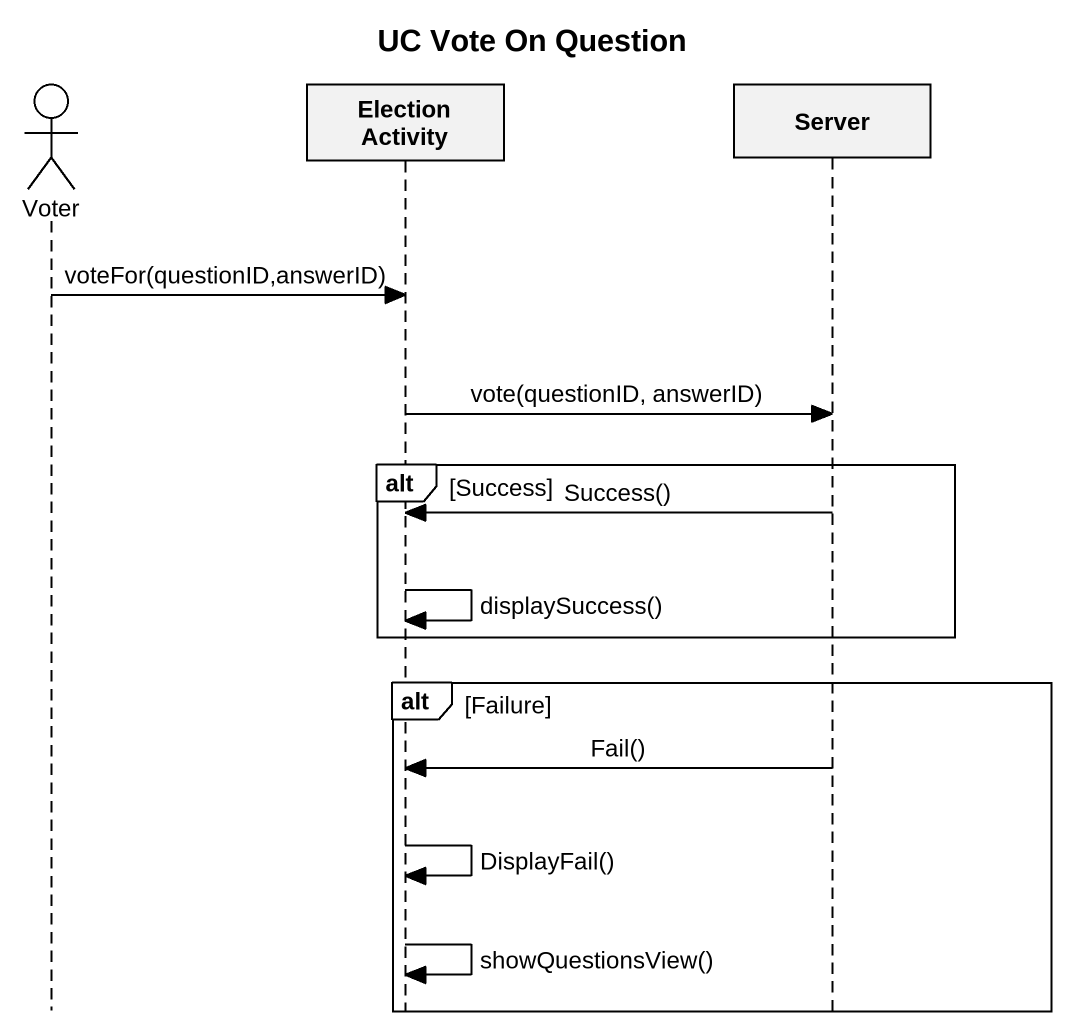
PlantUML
@startuml
title UC Vote On Question
hide footbox
actor Voter
participant "Election Activity" as Election_Activity
participant Server

Voter -> Election_Activity : voteFor(questionID,answerID)
Election_Activity -> Server : vote(questionID, answerID)
alt Success
  Server -> Election_Activity : Success()
  Election_Activity -> Election_Activity : displaySuccess()
end
alt Failure
  Server -> Election_Activity : Fail()
  Election_Activity -> Election_Activity : DisplayFail()
  Election_Activity -> Election_Activity : showQuestionsView()
end
@enduml
